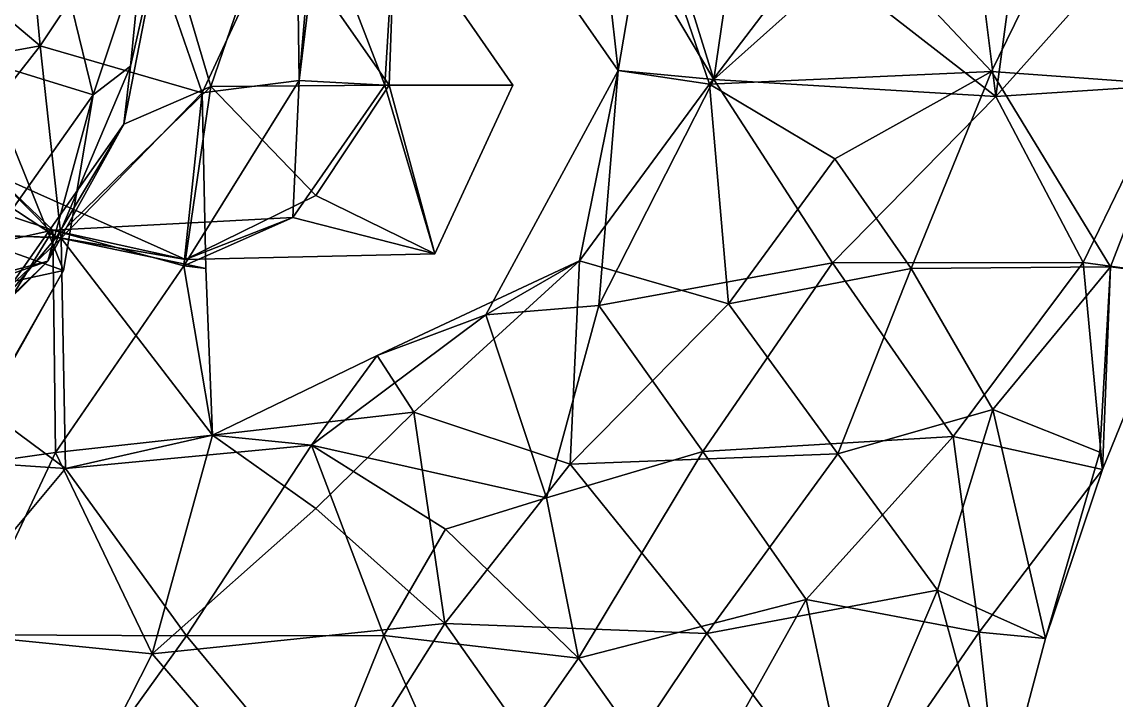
# Model space of a CAD drawing. Extents: x 290083 to 295691, y 4553739 to 4561622.
# Drawn here: x 291844.8 to 291951, y 4554143.3 to 4554209.1 of the extents above; entities that cross this region are included whole.
import ezdxf

# ---------------------------------------------------------------- set-up
doc = ezdxf.new("R2010")
doc.units = 0
doc.layers.add('Au_ppm_Pref_-_0_3', color=7, linetype='CONTINUOUS')

msp = doc.modelspace()

# ---------------------------------------------------------------- linework, layer by layer
at = {"layer": 'Au_ppm_Pref_-_0_3'}
for points in [[(291833.36, 4554217.9, 1898.6), (291844.83, 4554225.18, 1896.47), (291846.53, 4554206.79, 1898.57)], [(291846.53, 4554206.79, 1898.57), (291844.83, 4554225.18, 1896.47), (291855.88, 4554220.79, 1898.31)], [(291905.46, 4554220.79, 1897.92), (291888, 4554225.46, 1900.68), (291902.67, 4554204.41, 1900.58)], [(291888, 4554225.46, 1900.68), (291900.61, 4554222.58, 1905.97), (291902.67, 4554204.41, 1900.58)], [(291911.95, 4554203.53, 1906.32), (291900.61, 4554222.58, 1905.97), (291905.75, 4554223.51, 1907.73)], [(291911.95, 4554203.53, 1906.32), (291905.75, 4554223.51, 1907.73), (291913.57, 4554214.66, 1908.69)], [(291902.67, 4554204.41, 1900.58), (291900.61, 4554222.58, 1905.97), (291911.95, 4554203.53, 1906.32)], [(291957.31, 4554202.98, 1899.13), (291960.81, 4554222.63, 1900.95), (291947.13, 4554221.14, 1897.28)], [(291840.51, 4554205.48, 1845.54), (291846.94, 4554221.55, 1847.55), (291826.42, 4554215.84, 1847.13)], [(291840.51, 4554205.48, 1845.54), (291851.69, 4554202.03, 1853.15), (291846.94, 4554221.55, 1847.55)], [(291856.44, 4554216.36, 1853.6), (291846.94, 4554221.55, 1847.55), (291851.69, 4554202.03, 1853.15)], [(291862.28, 4554202.24, 1895.65), (291855.88, 4554220.79, 1898.31), (291871.44, 4554221.92, 1894.75)], [(291862.28, 4554202.24, 1895.65), (291871.44, 4554221.92, 1894.75), (291871.68, 4554203.42, 1888.95)], [(291873.8, 4554220.79, 1888.71), (291871.68, 4554203.42, 1888.95), (291871.44, 4554221.92, 1894.75)], [(291846.53, 4554206.79, 1898.57), (291855.88, 4554220.79, 1898.31), (291862.28, 4554202.24, 1895.65)], [(291856.44, 4554216.36, 1853.6), (291855.32, 4554204.82, 1859.7), (291858.95, 4554220.79, 1859.01)], [(291855.32, 4554204.82, 1859.7), (291858.44, 4554218.66, 1865.4), (291858.95, 4554220.79, 1859.01)], [(291871.68, 4554203.42, 1888.95), (291873.8, 4554220.79, 1888.71), (291873.17, 4554220.73, 1882.76)], [(291880.01, 4554202.98, 1882.14), (291871.68, 4554203.42, 1888.95), (291873.17, 4554220.73, 1882.76)], [(291880.01, 4554202.98, 1882.14), (291873.17, 4554220.73, 1882.76), (291881.02, 4554219.45, 1876.83)], [(291911.52, 4554203.06, 1894.76), (291905.46, 4554220.79, 1897.92), (291902.67, 4554204.41, 1900.58)], [(291924.29, 4554219.86, 1895.58), (291905.46, 4554220.79, 1897.92), (291911.52, 4554203.06, 1894.76)], [(291924.29, 4554219.86, 1895.58), (291938.9, 4554204.3, 1893.65), (291947.13, 4554221.14, 1897.28)], [(291947.13, 4554221.14, 1897.28), (291938.9, 4554204.3, 1893.65), (291957.31, 4554202.98, 1899.13)], [(291858.44, 4554218.66, 1865.4), (291863.11, 4554202.85, 1870.46), (291868.84, 4554219.6, 1872.06)], [(291880.42, 4554202.98, 1873.47), (291868.84, 4554219.6, 1872.06), (291863.11, 4554202.85, 1870.46)], [(291880.42, 4554202.98, 1873.47), (291881.02, 4554219.45, 1876.83), (291868.84, 4554219.6, 1872.06)], [(291880.01, 4554202.98, 1882.14), (291881.02, 4554219.45, 1876.83), (291892.45, 4554202.98, 1876.83)], [(291880.42, 4554202.98, 1873.47), (291892.45, 4554202.98, 1876.83), (291881.02, 4554219.45, 1876.83)], [(291924.29, 4554219.86, 1895.58), (291911.52, 4554203.06, 1894.76), (291938.9, 4554204.3, 1893.65)], [(291858.44, 4554218.66, 1865.4), (291854.66, 4554199.2, 1864.95), (291863.11, 4554202.85, 1870.46)], [(291854.66, 4554199.2, 1864.95), (291858.44, 4554218.66, 1865.4), (291855.32, 4554204.82, 1859.7)], [(291953.72, 4554218.03, 1907.39), (291939.33, 4554201.89, 1907.85), (291940.9, 4554213.49, 1909.18)], [(291956.15, 4554202.98, 1904), (291939.33, 4554201.89, 1907.85), (291953.72, 4554218.03, 1907.39)], [(291824.29, 4554202.77, 1898.51), (291833.36, 4554217.9, 1898.6), (291846.53, 4554206.79, 1898.57)], [(291856.44, 4554216.36, 1853.6), (291851.69, 4554202.03, 1853.15), (291855.32, 4554204.82, 1859.7)], [(291911.95, 4554203.53, 1906.32), (291913.57, 4554214.66, 1908.69), (291923.71, 4554214.06, 1908.77)], [(291923.71, 4554214.06, 1908.77), (291939.33, 4554201.89, 1907.85), (291911.95, 4554203.53, 1906.32)], [(291939.33, 4554201.89, 1907.85), (291923.71, 4554214.06, 1908.77), (291938.23, 4554210.7, 1909.29)], [(291940.9, 4554213.49, 1909.18), (291939.33, 4554201.89, 1907.85), (291938.23, 4554210.7, 1909.29)], [(291832.52, 4554188.89, 1897.93), (291824.29, 4554202.77, 1898.51), (291846.53, 4554206.79, 1898.57)], [(291832.52, 4554188.89, 1897.93), (291846.53, 4554206.79, 1898.57), (291848.57, 4554188.11, 1897.09)], [(291846.53, 4554206.79, 1898.57), (291862.28, 4554202.24, 1895.65), (291848.57, 4554188.11, 1897.09)], [(291839.7, 4554188.22, 1840.34), (291848.82, 4554184.99, 1847.01), (291840.51, 4554205.48, 1845.54)], [(291851.69, 4554202.03, 1853.15), (291840.51, 4554205.48, 1845.54), (291848.82, 4554184.99, 1847.01)], [(291854.66, 4554199.2, 1864.95), (291855.32, 4554204.82, 1859.7), (291847.29, 4554185.88, 1858.77)], [(291847.29, 4554185.88, 1858.77), (291855.32, 4554204.82, 1859.7), (291851.69, 4554202.03, 1853.15)], [(291889.81, 4554180.68, 1899.76), (291898.9, 4554185.92, 1894.65), (291902.67, 4554204.41, 1900.58)], [(291889.81, 4554180.68, 1899.76), (291902.67, 4554204.41, 1900.58), (291900.78, 4554181.57, 1904.26)], [(291911.52, 4554203.06, 1894.76), (291902.67, 4554204.41, 1900.58), (291898.9, 4554185.92, 1894.65)], [(291902.67, 4554204.41, 1900.58), (291911.95, 4554203.53, 1906.32), (291900.78, 4554181.57, 1904.26)], [(291923.71, 4554195.82, 1891.09), (291938.9, 4554204.3, 1893.65), (291911.52, 4554203.06, 1894.76)], [(291931.1, 4554185.16, 1891.16), (291938.9, 4554204.3, 1893.65), (291923.71, 4554195.82, 1891.09)], [(291950.48, 4554185.35, 1894.03), (291938.9, 4554204.3, 1893.65), (291931.1, 4554185.16, 1891.16)], [(291950.48, 4554185.35, 1894.03), (291957.31, 4554202.98, 1899.13), (291938.9, 4554204.3, 1893.65)], [(291862.28, 4554202.24, 1895.65), (291871.68, 4554203.42, 1888.95), (291860.48, 4554185.43, 1888.93)], [(291860.48, 4554185.43, 1888.93), (291871.68, 4554203.42, 1888.95), (291871.09, 4554190.11, 1882.16)], [(291880.01, 4554202.98, 1882.14), (291871.09, 4554190.11, 1882.16), (291871.68, 4554203.42, 1888.95)], [(291900.78, 4554181.57, 1904.26), (291911.95, 4554203.53, 1906.32), (291923.49, 4554185.71, 1906.6)], [(291911.95, 4554203.53, 1906.32), (291939.33, 4554201.89, 1907.85), (291923.49, 4554185.71, 1906.6)], [(291848.13, 4554188.2, 1870.68), (291860.65, 4554186.05, 1876.71), (291863.11, 4554202.85, 1870.46)], [(291848.13, 4554188.2, 1870.68), (291863.11, 4554202.85, 1870.46), (291854.66, 4554199.2, 1864.95)], [(291862.62, 4554185.16, 1894.64), (291848.57, 4554188.11, 1897.09), (291862.28, 4554202.24, 1895.65)], [(291862.62, 4554185.16, 1894.64), (291862.28, 4554202.24, 1895.65), (291860.48, 4554185.43, 1888.93)], [(291873.31, 4554192.27, 1873.26), (291863.11, 4554202.85, 1870.46), (291860.65, 4554186.05, 1876.71)], [(291880.42, 4554202.98, 1873.47), (291863.11, 4554202.85, 1870.46), (291873.31, 4554192.27, 1873.26)], [(291880.01, 4554202.98, 1882.14), (291884.88, 4554186.61, 1876.83), (291871.09, 4554190.11, 1882.16)], [(291880.42, 4554202.98, 1873.47), (291873.31, 4554192.27, 1873.26), (291884.88, 4554186.61, 1876.83)], [(291880.01, 4554202.98, 1882.14), (291892.45, 4554202.98, 1876.83), (291884.88, 4554186.61, 1876.83)], [(291880.42, 4554202.98, 1873.47), (291884.88, 4554186.61, 1876.83), (291892.45, 4554202.98, 1876.83)], [(291913.38, 4554181.74, 1890.92), (291911.52, 4554203.06, 1894.76), (291898.9, 4554185.92, 1894.65)], [(291911.52, 4554203.06, 1894.76), (291913.38, 4554181.74, 1890.92), (291923.71, 4554195.82, 1891.09)], [(291939.33, 4554201.89, 1907.85), (291956.15, 4554202.98, 1904), (291947.81, 4554185.77, 1905.59)], [(291957.33, 4554184.46, 1899.94), (291947.81, 4554185.77, 1905.59), (291956.15, 4554202.98, 1904)], [(291957.31, 4554202.98, 1899.13), (291950.48, 4554185.35, 1894.03), (291957.33, 4554184.46, 1899.94)], [(291847.29, 4554185.88, 1858.77), (291851.69, 4554202.03, 1853.15), (291837.94, 4554182.61, 1853.54)], [(291837.94, 4554182.61, 1853.54), (291851.69, 4554202.03, 1853.15), (291848.82, 4554184.99, 1847.01)], [(291947.81, 4554185.77, 1905.59), (291923.49, 4554185.71, 1906.6), (291939.33, 4554201.89, 1907.85)], [(291854.66, 4554199.2, 1864.95), (291841.29, 4554180.14, 1865.77), (291848.13, 4554188.2, 1870.68)], [(291847.29, 4554185.88, 1858.77), (291841.29, 4554180.14, 1865.77), (291854.66, 4554199.2, 1864.95)], [(291835.51, 4554196.51, 1873.04), (291848.13, 4554188.2, 1870.68), (291825.12, 4554188.67, 1869.88)], [(291835.51, 4554196.51, 1873.04), (291842.03, 4554194.38, 1876.83), (291848.13, 4554188.2, 1870.68)], [(291931.1, 4554185.16, 1891.16), (291923.71, 4554195.82, 1891.09), (291913.38, 4554181.74, 1890.92)], [(291842.03, 4554194.38, 1876.83), (291835.51, 4554192.94, 1879.42), (291847.78, 4554188.89, 1882.83)], [(291842.03, 4554194.38, 1876.83), (291847.78, 4554188.89, 1882.83), (291860.65, 4554186.05, 1876.71)], [(291842.03, 4554194.38, 1876.83), (291860.65, 4554186.05, 1876.71), (291848.13, 4554188.2, 1870.68)], [(291835.51, 4554192.94, 1879.42), (291826.37, 4554184.16, 1881.63), (291847.78, 4554188.89, 1882.83)], [(291873.31, 4554192.27, 1873.26), (291860.65, 4554186.05, 1876.71), (291884.88, 4554186.61, 1876.83)], [(291860.48, 4554185.43, 1888.93), (291871.09, 4554190.11, 1882.16), (291847.78, 4554188.89, 1882.83)], [(291847.78, 4554188.89, 1882.83), (291871.09, 4554190.11, 1882.16), (291860.65, 4554186.05, 1876.71)], [(291860.65, 4554186.05, 1876.71), (291871.09, 4554190.11, 1882.16), (291884.88, 4554186.61, 1876.83)], [(291841.29, 4554180.14, 1865.77), (291825.12, 4554188.67, 1869.88), (291848.13, 4554188.2, 1870.68)], [(291833.1, 4554165.17, 1883.86), (291847.78, 4554188.89, 1882.83), (291826.37, 4554184.16, 1881.63)], [(291848.57, 4554188.11, 1897.09), (291835.51, 4554175.74, 1897.45), (291832.52, 4554188.89, 1897.93)], [(291848.04, 4554167.31, 1888.9), (291847.78, 4554188.89, 1882.83), (291833.1, 4554165.17, 1883.86)], [(291860.48, 4554185.43, 1888.93), (291847.78, 4554188.89, 1882.83), (291848.04, 4554167.31, 1888.9)], [(291835.51, 4554175.74, 1897.45), (291848.57, 4554188.11, 1897.09), (291849.01, 4554165.74, 1899.46)], [(291839.7, 4554188.22, 1840.34), (291841.34, 4554171.69, 1841.19), (291848.82, 4554184.99, 1847.01)], [(291862.62, 4554185.16, 1894.64), (291863.28, 4554168.97, 1893.97), (291848.57, 4554188.11, 1897.09)], [(291848.57, 4554188.11, 1897.09), (291863.28, 4554168.97, 1893.97), (291849.01, 4554165.74, 1899.46)], [(291820.52, 4554178.81, 1859.72), (291835.51, 4554174.19, 1861.29), (291847.29, 4554185.88, 1858.77)], [(291837.94, 4554182.61, 1853.54), (291820.52, 4554178.81, 1859.72), (291847.29, 4554185.88, 1858.77)], [(291841.29, 4554180.14, 1865.77), (291847.29, 4554185.88, 1858.77), (291835.51, 4554174.19, 1861.29)], [(291863.28, 4554168.97, 1893.97), (291860.48, 4554185.43, 1888.93), (291848.04, 4554167.31, 1888.9)], [(291863.28, 4554168.97, 1893.97), (291862.62, 4554185.16, 1894.64), (291860.48, 4554185.43, 1888.93)], [(291879.28, 4554176.71, 1894.64), (291898.9, 4554185.92, 1894.65), (291889.81, 4554180.68, 1899.76)], [(291882.82, 4554171.21, 1891.9), (291898.9, 4554185.92, 1894.65), (291879.28, 4554176.71, 1894.64)], [(291898.01, 4554166.17, 1890.39), (291898.9, 4554185.92, 1894.65), (291882.82, 4554171.21, 1891.9)], [(291913.38, 4554181.74, 1890.92), (291898.9, 4554185.92, 1894.65), (291898.01, 4554166.17, 1890.39)], [(291910.89, 4554167.4, 1905.45), (291900.78, 4554181.57, 1904.26), (291923.49, 4554185.71, 1906.6)], [(291910.89, 4554167.4, 1905.45), (291923.49, 4554185.71, 1906.6), (291935.19, 4554168.84, 1905.5)], [(291931.1, 4554185.16, 1891.16), (291913.38, 4554181.74, 1890.92), (291923.99, 4554167.16, 1890.71)], [(291947.81, 4554185.77, 1905.59), (291935.19, 4554168.84, 1905.5), (291923.49, 4554185.71, 1906.6)], [(291939.03, 4554171.47, 1891.98), (291931.1, 4554185.16, 1891.16), (291923.99, 4554167.16, 1890.71)], [(291939.03, 4554171.47, 1891.98), (291950.48, 4554185.35, 1894.03), (291931.1, 4554185.16, 1891.16)], [(291947.81, 4554185.77, 1905.59), (291949.69, 4554165.64, 1900.6), (291935.19, 4554168.84, 1905.5)], [(291939.03, 4554171.47, 1891.98), (291949.42, 4554167.34, 1894.64), (291950.48, 4554185.35, 1894.03)], [(291957.33, 4554184.46, 1899.94), (291949.69, 4554165.64, 1900.6), (291947.81, 4554185.77, 1905.59)], [(291949.42, 4554167.34, 1894.64), (291949.69, 4554165.64, 1900.6), (291950.48, 4554185.35, 1894.03)], [(291957.33, 4554184.46, 1899.94), (291950.48, 4554185.35, 1894.03), (291949.69, 4554165.64, 1900.6)], [(291837.94, 4554182.61, 1853.54), (291848.82, 4554184.99, 1847.01), (291837.28, 4554164.79, 1847.15)], [(291841.34, 4554171.69, 1841.19), (291837.28, 4554164.79, 1847.15), (291848.82, 4554184.99, 1847.01)], [(291889.81, 4554180.68, 1899.76), (291900.78, 4554181.57, 1904.26), (291895.72, 4554162.89, 1903.38)], [(291910.89, 4554167.4, 1905.45), (291895.72, 4554162.89, 1903.38), (291900.78, 4554181.57, 1904.26)], [(291923.99, 4554167.16, 1890.71), (291913.38, 4554181.74, 1890.92), (291898.01, 4554166.17, 1890.39)], [(291879.28, 4554176.71, 1894.64), (291889.81, 4554180.68, 1899.76), (291872.9, 4554168, 1900.63)], [(291889.81, 4554180.68, 1899.76), (291895.72, 4554162.89, 1903.38), (291872.9, 4554168, 1900.63)], [(291879.28, 4554176.71, 1894.64), (291872.9, 4554168, 1900.63), (291863.28, 4554168.97, 1893.97)], [(291882.82, 4554171.21, 1891.9), (291879.28, 4554176.71, 1894.64), (291863.28, 4554168.97, 1893.97)], [(291835.51, 4554175.74, 1897.45), (291849.01, 4554165.74, 1899.46), (291822.85, 4554167.48, 1900.67)], [(291939.03, 4554171.47, 1891.98), (291923.99, 4554167.16, 1890.71), (291933.68, 4554153.92, 1891.41)], [(291944.14, 4554149.22, 1894.64), (291939.03, 4554171.47, 1891.98), (291933.68, 4554153.92, 1891.41)], [(291944.14, 4554149.22, 1894.64), (291949.42, 4554167.34, 1894.64), (291939.03, 4554171.47, 1891.98)], [(291882.82, 4554171.21, 1891.9), (291863.28, 4554168.97, 1893.97), (291873.31, 4554161.87, 1890.53)], [(291885.85, 4554150.68, 1890.58), (291882.82, 4554171.21, 1891.9), (291873.31, 4554161.87, 1890.53)], [(291885.85, 4554150.68, 1890.58), (291898.01, 4554166.17, 1890.39), (291882.82, 4554171.21, 1891.9)], [(291857.43, 4554147.74, 1890.45), (291863.28, 4554168.97, 1893.97), (291848.04, 4554167.31, 1888.9)], [(291849.01, 4554165.74, 1899.46), (291863.28, 4554168.97, 1893.97), (291872.9, 4554168, 1900.63)], [(291857.43, 4554147.74, 1890.45), (291873.31, 4554161.87, 1890.53), (291863.28, 4554168.97, 1893.97)], [(291920.92, 4554153.01, 1904.05), (291910.89, 4554167.4, 1905.45), (291935.19, 4554168.84, 1905.5)], [(291935.19, 4554168.84, 1905.5), (291937.73, 4554149.86, 1900.91), (291920.92, 4554153.01, 1904.05)], [(291937.73, 4554149.86, 1900.91), (291935.19, 4554168.84, 1905.5), (291949.69, 4554165.64, 1900.6)], [(291849.01, 4554165.74, 1899.46), (291835.55, 4554149.62, 1902.76), (291822.85, 4554167.48, 1900.67)], [(291839.66, 4554149.52, 1886.75), (291848.04, 4554167.31, 1888.9), (291833.1, 4554165.17, 1883.86)], [(291839.66, 4554149.52, 1886.75), (291857.43, 4554147.74, 1890.45), (291848.04, 4554167.31, 1888.9)], [(291849.01, 4554165.74, 1899.46), (291872.9, 4554168, 1900.63), (291860.74, 4554149.51, 1901.9)], [(291872.9, 4554168, 1900.63), (291879.92, 4554149.52, 1903.41), (291860.74, 4554149.51, 1901.9)], [(291879.92, 4554149.52, 1903.41), (291872.9, 4554168, 1900.63), (291885.91, 4554159.84, 1904.02)], [(291872.9, 4554168, 1900.63), (291895.72, 4554162.89, 1903.38), (291885.91, 4554159.84, 1904.02)], [(291898.8, 4554147.31, 1904.2), (291895.72, 4554162.89, 1903.38), (291910.89, 4554167.4, 1905.45)], [(291923.99, 4554167.16, 1890.71), (291898.01, 4554166.17, 1890.39), (291911.27, 4554149.71, 1889.43)], [(291898.8, 4554147.31, 1904.2), (291910.89, 4554167.4, 1905.45), (291920.92, 4554153.01, 1904.05)], [(291923.99, 4554167.16, 1890.71), (291911.27, 4554149.71, 1889.43), (291933.68, 4554153.92, 1891.41)], [(291949.42, 4554167.34, 1894.64), (291944.14, 4554149.22, 1894.64), (291949.69, 4554165.64, 1900.6)], [(291885.85, 4554150.68, 1890.58), (291911.27, 4554149.71, 1889.43), (291898.01, 4554166.17, 1890.39)], [(291849.01, 4554165.74, 1899.46), (291860.74, 4554149.51, 1901.9), (291835.55, 4554149.62, 1902.76)], [(291944.14, 4554149.22, 1894.64), (291937.73, 4554149.86, 1900.91), (291949.69, 4554165.64, 1900.6)], [(291885.91, 4554159.84, 1904.02), (291895.72, 4554162.89, 1903.38), (291898.8, 4554147.31, 1904.2)], [(291885.85, 4554150.68, 1890.58), (291873.31, 4554161.87, 1890.53), (291857.43, 4554147.74, 1890.45)], [(291879.92, 4554149.52, 1903.41), (291885.91, 4554159.84, 1904.02), (291898.8, 4554147.31, 1904.2)], [(291933.68, 4554153.92, 1891.41), (291911.27, 4554149.71, 1889.43), (291924.4, 4554132.23, 1890.42)], [(291939.63, 4554132.16, 1893.81), (291933.68, 4554153.92, 1891.41), (291924.4, 4554132.23, 1890.42)], [(291933.68, 4554153.92, 1891.41), (291939.63, 4554132.16, 1893.81), (291944.14, 4554149.22, 1894.64)], [(291898.8, 4554147.31, 1904.2), (291920.92, 4554153.01, 1904.05), (291909.4, 4554132.4, 1904.09)], [(291909.4, 4554132.4, 1904.09), (291920.92, 4554153.01, 1904.05), (291925.4, 4554131.9, 1902.26)], [(291937.73, 4554149.86, 1900.91), (291925.4, 4554131.9, 1902.26), (291920.92, 4554153.01, 1904.05)], [(291885.85, 4554150.68, 1890.58), (291857.43, 4554147.74, 1890.45), (291872.77, 4554129.94, 1889.89)], [(291885.85, 4554150.68, 1890.58), (291872.77, 4554129.94, 1889.89), (291899.23, 4554131.68, 1888.61)], [(291885.85, 4554150.68, 1890.58), (291899.23, 4554131.68, 1888.61), (291911.27, 4554149.71, 1889.43)], [(291849.17, 4554133.37, 1900.06), (291821.81, 4554134.46, 1899.69), (291835.55, 4554149.62, 1902.76)], [(291839.66, 4554149.52, 1886.75), (291835.51, 4554139.67, 1885.42), (291849.46, 4554132.04, 1887.88)], [(291835.55, 4554149.62, 1902.76), (291860.74, 4554149.51, 1901.9), (291849.17, 4554133.37, 1900.06)], [(291839.66, 4554149.52, 1886.75), (291849.46, 4554132.04, 1887.88), (291857.43, 4554147.74, 1890.45)], [(291849.17, 4554133.37, 1900.06), (291860.74, 4554149.51, 1901.9), (291873.64, 4554133.98, 1902.97)], [(291879.92, 4554149.52, 1903.41), (291873.64, 4554133.98, 1902.97), (291860.74, 4554149.51, 1901.9)], [(291879.92, 4554149.52, 1903.41), (291887.86, 4554131.66, 1903.78), (291873.64, 4554133.98, 1902.97)], [(291879.92, 4554149.52, 1903.41), (291898.8, 4554147.31, 1904.2), (291887.86, 4554131.66, 1903.78)], [(291911.27, 4554149.71, 1889.43), (291899.23, 4554131.68, 1888.61), (291924.4, 4554132.23, 1890.42)], [(291937.73, 4554149.86, 1900.91), (291939.63, 4554132.16, 1893.81), (291925.4, 4554131.9, 1902.26)], [(291939.63, 4554132.16, 1893.81), (291937.73, 4554149.86, 1900.91), (291944.14, 4554149.22, 1894.64)], [(291872.77, 4554129.94, 1889.89), (291857.43, 4554147.74, 1890.45), (291849.46, 4554132.04, 1887.88)], [(291887.86, 4554131.66, 1903.78), (291898.8, 4554147.31, 1904.2), (291909.4, 4554132.4, 1904.09)]]:
    msp.add_3dface(points, dxfattribs=at)

doc.saveas('drawing.dxf')
